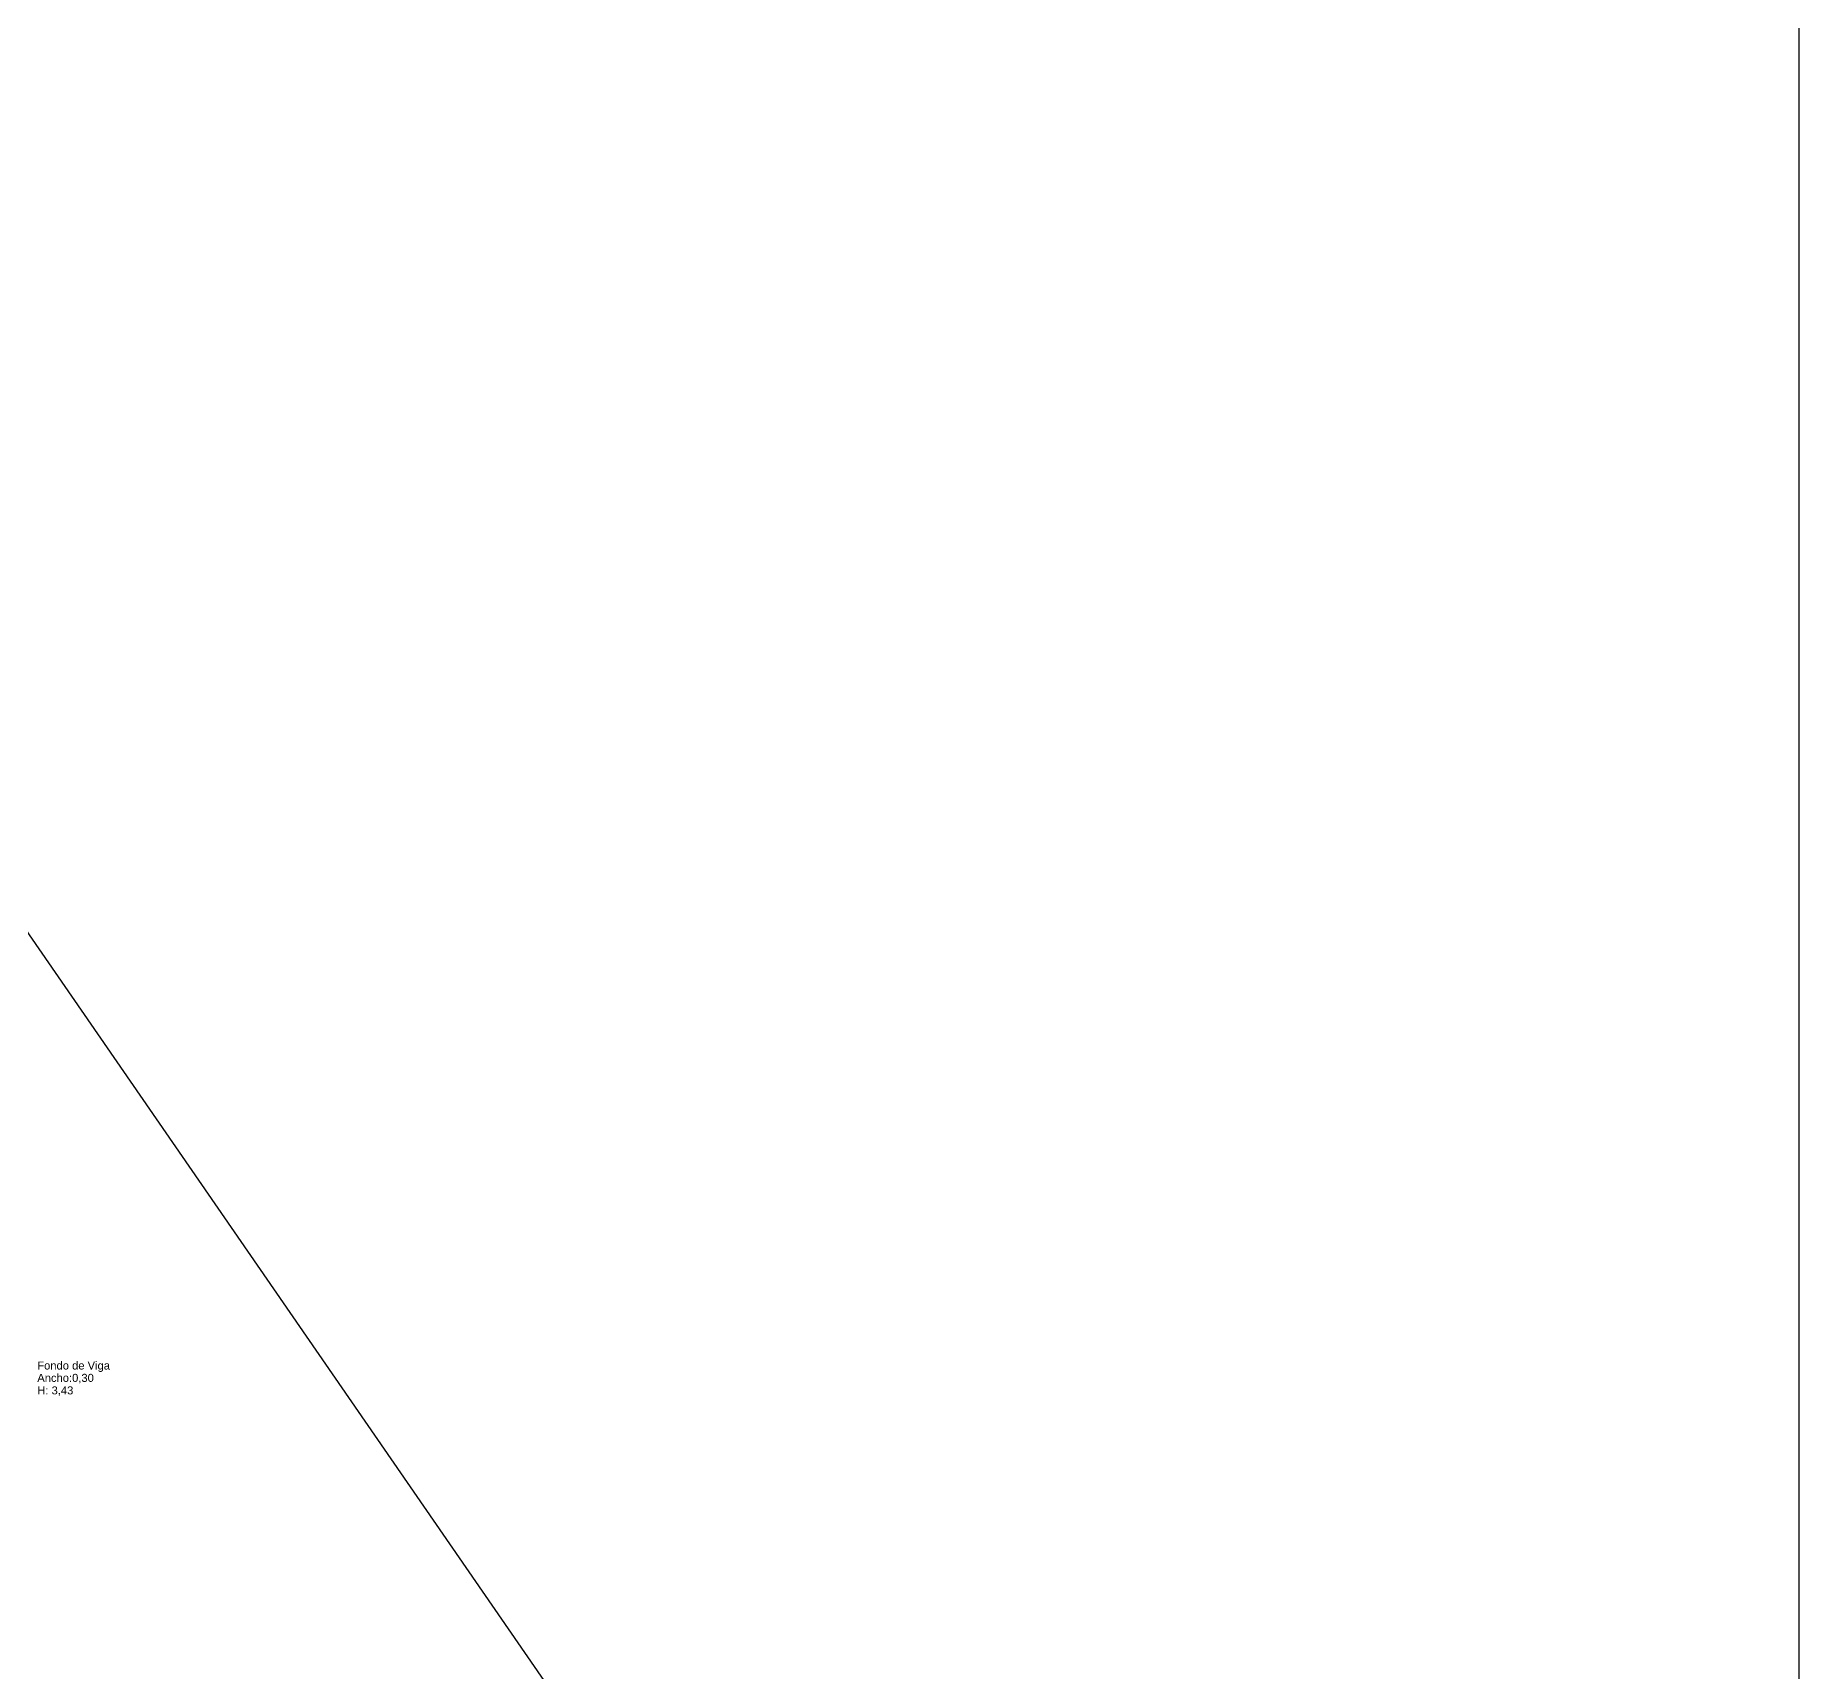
# Model space of a CAD drawing. Header units: millimetres. Extents: x 58411 to 366943, y -302717 to -95300.
# Drawn here: x 121890 to 154942, y -212855 to -182175 of the extents above; entities that cross this region are included whole.
import ezdxf

# ---------------------------------------------------------------- set-up
doc = ezdxf.new("R2010")
doc.units = ezdxf.units.MM
doc.header["$LTSCALE"] = 1000
for name, color, linetype in [('A-Des-Rel', 6, 'Continuous'), ('A-Mur-Nuevo', 5, 'Continuous'), ('TXT-ESTRUCTURA', 1, 'Continuous')]:
    doc.layers.add(name, color=color, linetype=linetype)
doc.styles.add('SW-100', font='swiss.ttf', dxfattribs={"height": 200})

msp = doc.modelspace()

# ---------------------------------------------------------------- linework, layer by layer
at = {"layer": 'A-Des-Rel', "ltscale": 500}
msp.add_lwpolyline([(58411.394, -107213.581), (154941.668, -107213.581), (154941.668, -247111.305), (58411.394, -247111.305)], close=True, dxfattribs=at)
at = {"layer": 'A-Mur-Nuevo', "ltscale": 500}
msp.add_lwpolyline([(58411.394, -107213.581), (154941.668, -247111.305)], dxfattribs=at)

# ---------------------------------------------------------------- texts
at = {"layer": 'TXT-ESTRUCTURA', "style": 'SW-100'}
for s, p in [('Fondo de Viga', (121927.523, -207189.406)), ('Ancho:0,30', (121927.523, -207420.527)), ('H: 3,43', (121927.523, -207655.65))]:
    msp.add_text(s, height=150, dxfattribs=at).set_placement(p)

doc.saveas('drawing.dxf')
